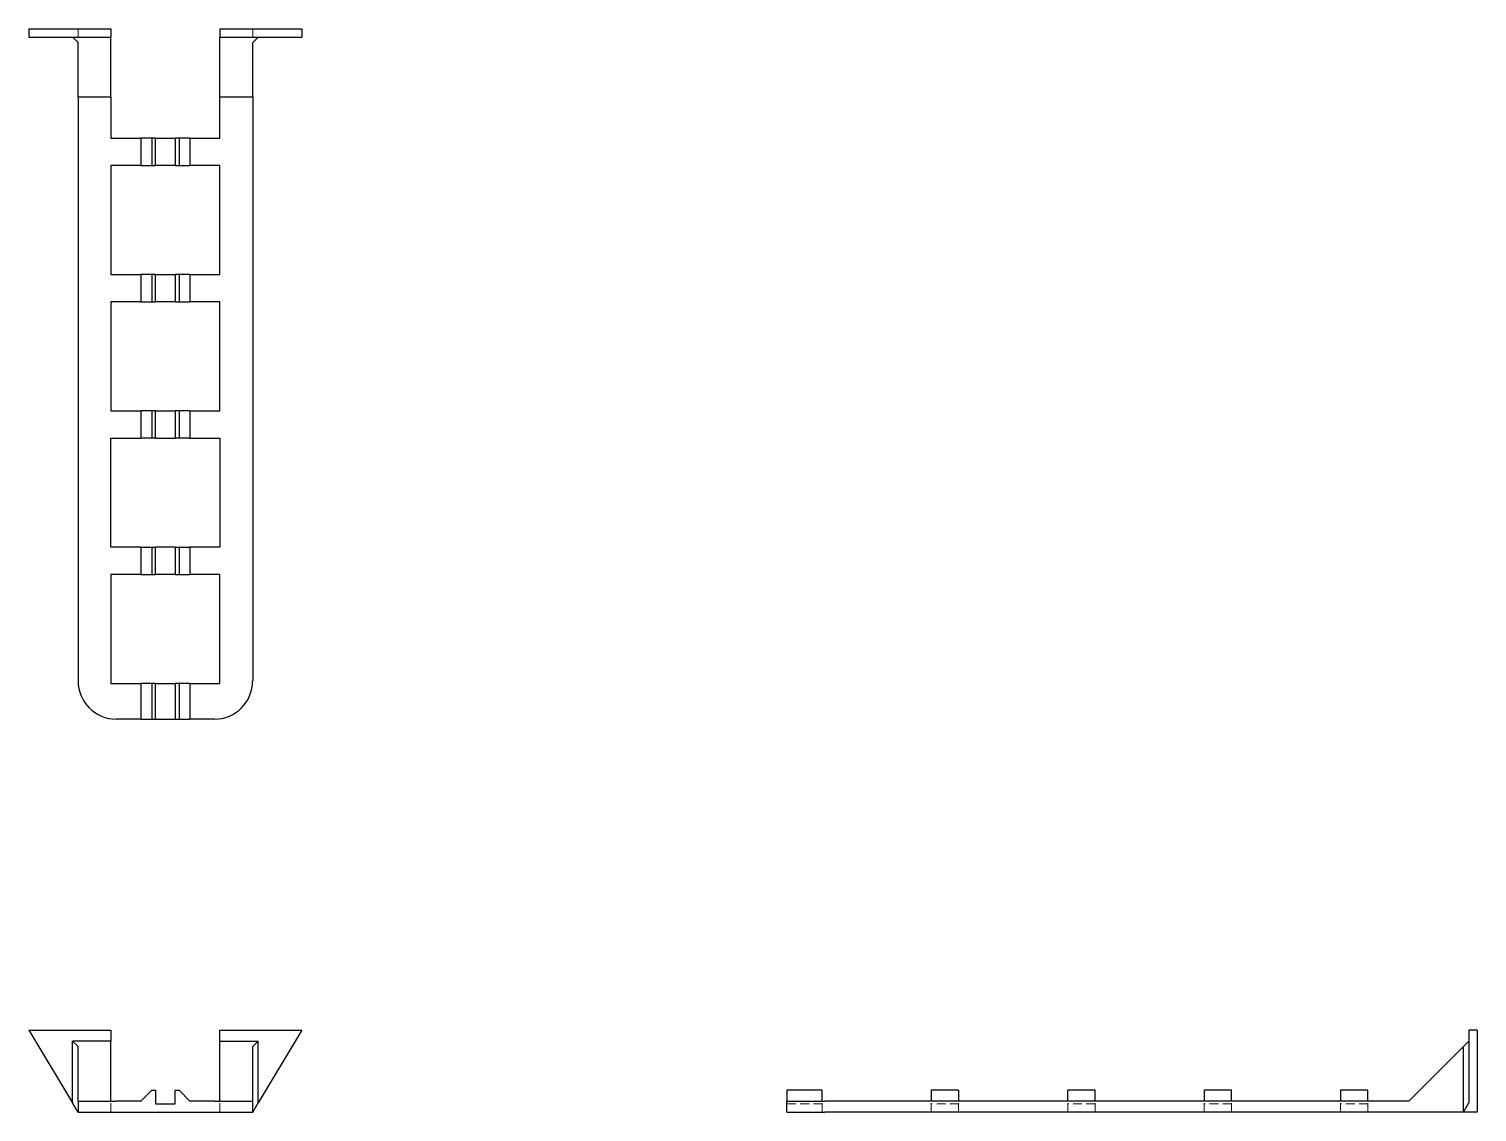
# Model space of a CAD drawing. Header units: millimetres. Extents: x 63 to 273, y 51 to 208.
import ezdxf

# ---------------------------------------------------------------- set-up
doc = ezdxf.new("R2010")
doc.units = ezdxf.units.MM
doc.linetypes.add('HIDDEN', pattern=[1.905, 1.27, -0.635])

msp = doc.modelspace()

# ---------------------------------------------------------------- linework, layer by layer
at = {"color": 7, "linetype": 'Continuous', "lineweight": 25}
for p, q in [((63.24, 208), (75.09, 208)), ((63.24, 208), (63.24, 206.81)), ((75.09, 208), (75.09, 206.81)), ((90.91, 208), (102.76, 208)), ((90.91, 208), (90.91, 206.81)), ((102.76, 208), (102.76, 206.81)), ((63.24, 206.81), (75.09, 206.81)), ((70.35, 206.02), (69.56, 206.81)), ((70.35, 198.12), (70.35, 206.02)), ((75.09, 198.12), (75.09, 206.81)), ((90.91, 206.81), (102.76, 206.81)), ((90.91, 198.12), (90.91, 206.81)), ((95.65, 206.02), (96.44, 206.81)), ((95.65, 198.12), (95.65, 206.02)), ((75.09, 198.12), (70.35, 198.12)), ((70.35, 198.12), (70.35, 113.53)), ((75.09, 198.12), (75.09, 192.19)), ((95.65, 198.12), (90.91, 198.12)), ((90.91, 192.19), (90.91, 198.12)), ((95.65, 198.12), (95.65, 113.53)), ((75.09, 192.19), (79.44, 192.19)), ((79.44, 192.19), (79.44, 188.24)), ((81.02, 192.19), (79.44, 192.19)), ((81.02, 192.19), (81.02, 188.24)), ((81.58, 192.19), (81.02, 192.19)), ((81.58, 188.24), (81.58, 192.19)), ((81.58, 192.19), (84.42, 192.19)), ((84.42, 192.19), (84.42, 188.24)), ((84.98, 192.19), (84.42, 192.19)), ((84.98, 192.19), (84.98, 188.24)), ((86.56, 192.19), (84.98, 192.19)), ((86.56, 192.19), (86.56, 188.24)), ((86.56, 192.19), (90.91, 192.19)), ((75.09, 188.24), (75.09, 172.43)), ((79.44, 188.24), (75.09, 188.24)), ((79.44, 188.24), (81.02, 188.24)), ((81.02, 188.24), (81.58, 188.24)), ((84.42, 188.24), (81.58, 188.24)), ((84.42, 188.24), (84.98, 188.24)), ((84.98, 188.24), (86.56, 188.24)), ((90.91, 188.24), (86.56, 188.24)), ((90.91, 172.43), (90.91, 188.24)), ((75.09, 172.43), (79.44, 172.43)), ((79.44, 172.43), (79.44, 168.47)), ((81.02, 172.43), (79.44, 172.43)), ((81.02, 172.43), (81.02, 168.47)), ((81.58, 172.43), (81.02, 172.43)), ((81.58, 168.47), (81.58, 172.43)), ((81.58, 172.43), (84.42, 172.43)), ((84.98, 172.43), (84.42, 172.43)), ((84.42, 172.43), (84.42, 168.47)), ((84.98, 172.43), (84.98, 168.47)), ((86.56, 172.43), (84.98, 172.43)), ((86.56, 172.43), (86.56, 168.47)), ((86.56, 172.43), (90.91, 172.43)), ((75.09, 168.47), (75.09, 152.66)), ((79.44, 168.47), (75.09, 168.47)), ((79.44, 168.47), (81.02, 168.47)), ((81.02, 168.47), (81.58, 168.47)), ((84.42, 168.47), (81.58, 168.47)), ((84.42, 168.47), (84.98, 168.47)), ((84.98, 168.47), (86.56, 168.47)), ((90.91, 168.47), (86.56, 168.47)), ((90.91, 152.66), (90.91, 168.47)), ((75.09, 152.66), (79.44, 152.66)), ((79.44, 152.66), (79.44, 148.71)), ((81.02, 152.66), (79.44, 152.66)), ((81.02, 152.66), (81.02, 148.71)), ((81.58, 152.66), (81.02, 152.66)), ((81.58, 148.71), (81.58, 152.66)), ((81.58, 152.66), (84.42, 152.66)), ((84.42, 152.66), (84.42, 148.71)), ((84.98, 152.66), (84.42, 152.66)), ((84.98, 152.66), (84.98, 148.71)), ((86.56, 152.66), (84.98, 152.66)), ((86.56, 152.66), (86.56, 148.71)), ((86.56, 152.66), (90.91, 152.66)), ((75.09, 132.9), (75.09, 148.71)), ((75.09, 148.71), (79.44, 148.71)), ((81.02, 148.71), (79.44, 148.71)), ((81.58, 148.71), (81.02, 148.71)), ((81.58, 148.71), (84.42, 148.71)), ((84.98, 148.71), (84.42, 148.71)), ((86.56, 148.71), (84.98, 148.71)), ((86.56, 148.71), (90.91, 148.71)), ((90.91, 148.71), (90.91, 132.9)), ((79.44, 132.9), (75.09, 132.9)), ((79.44, 132.9), (79.44, 128.95)), ((79.44, 132.9), (81.02, 132.9)), ((81.02, 132.9), (81.02, 128.95)), ((81.02, 132.9), (81.58, 132.9)), ((81.58, 128.95), (81.58, 132.9)), ((84.42, 132.9), (81.58, 132.9)), ((84.42, 132.9), (84.42, 128.95)), ((84.42, 132.9), (84.98, 132.9)), ((84.98, 132.9), (84.98, 128.95)), ((84.98, 132.9), (86.56, 132.9)), ((86.56, 132.9), (86.56, 128.95)), ((90.91, 132.9), (86.56, 132.9)), ((75.09, 128.95), (75.09, 113.14)), ((79.44, 128.95), (75.09, 128.95)), ((79.44, 128.95), (81.02, 128.95)), ((81.02, 128.95), (81.58, 128.95)), ((84.42, 128.95), (81.58, 128.95)), ((84.42, 128.95), (84.98, 128.95)), ((84.98, 128.95), (86.56, 128.95)), ((90.91, 128.95), (86.56, 128.95)), ((90.91, 113.14), (90.91, 128.95)), ((75.09, 113.14), (79.44, 113.14)), ((79.44, 113.14), (79.44, 108)), ((81.02, 113.14), (79.44, 113.14)), ((81.02, 113.14), (81.02, 108)), ((81.58, 113.14), (81.02, 113.14)), ((81.58, 108), (81.58, 113.14)), ((81.58, 113.14), (84.42, 113.14)), ((84.98, 113.14), (84.42, 113.14)), ((84.42, 113.14), (84.42, 108)), ((84.98, 113.14), (84.98, 108)), ((86.56, 113.14), (84.98, 113.14)), ((86.56, 113.14), (86.56, 108)), ((86.56, 113.14), (90.91, 113.14)), ((79.44, 108), (75.89, 108)), ((79.44, 108), (81.02, 108)), ((81.02, 108), (81.58, 108)), ((81.58, 108), (84.42, 108)), ((84.42, 108), (84.98, 108)), ((84.98, 108), (86.56, 108)), ((90.11, 108), (86.56, 108)), ((63.24, 62.93), (75.09, 62.93)), ((63.24, 62.93), (69.56, 52.39)), ((70.35, 60.56), (69.56, 61.35)), ((75.09, 61.35), (69.56, 61.35)), ((69.56, 52.39), (69.56, 61.35)), ((75.09, 62.93), (75.09, 61.35)), ((75.09, 52.65), (75.09, 61.35)), ((90.91, 62.93), (102.76, 62.93)), ((90.91, 61.35), (90.91, 62.93)), ((90.91, 61.35), (96.44, 61.35)), ((90.91, 52.65), (90.91, 61.35)), ((95.65, 60.56), (96.44, 61.35)), ((102.76, 62.93), (96.44, 52.39)), ((96.44, 52.39), (96.44, 61.35)), ((271.02, 60.56), (271.81, 61.35)), ((271.81, 62.93), (271.81, 52.39)), ((273, 62.93), (271.81, 62.93)), ((273, 62.93), (273, 51.07)), ((70.35, 52.65), (70.35, 60.56)), ((95.65, 52.65), (95.65, 60.56)), ((263.12, 52.65), (271.02, 60.56)), ((271.02, 51.07), (271.02, 60.56)), ((70.35, 52.65), (70.35, 51.07)), ((70.35, 52.65), (75.89, 52.65)), ((79.44, 52.65), (75.89, 52.65)), ((79.44, 52.65), (81.02, 54.23)), ((81.02, 54.23), (81.58, 54.23)), ((81.58, 54.23), (81.58, 52.26)), ((84.42, 52.26), (84.42, 54.23)), ((84.42, 54.23), (84.98, 54.23)), ((84.98, 54.23), (86.56, 52.65)), ((90.11, 52.65), (86.56, 52.65)), ((90.11, 52.65), (95.65, 52.65)), ((95.65, 51.07), (95.65, 52.65)), ((178.14, 54.23), (173, 54.23)), ((173, 54.23), (173, 52.65)), ((173, 51.07), (173, 52.65)), ((173, 52.65), (178.53, 52.65)), ((178.14, 52.65), (178.14, 54.23)), ((263.12, 52.65), (178.53, 52.65)), ((197.9, 54.23), (193.95, 54.23)), ((193.95, 54.23), (193.95, 52.65)), ((197.9, 54.23), (197.9, 52.65)), ((217.66, 54.23), (213.71, 54.23)), ((213.71, 52.65), (213.71, 54.23)), ((217.66, 52.65), (217.66, 54.23)), ((237.43, 54.23), (233.47, 54.23)), ((233.47, 54.23), (233.47, 52.65)), ((237.43, 52.65), (237.43, 54.23)), ((257.19, 54.23), (253.24, 54.23)), ((253.24, 54.23), (253.24, 52.65)), ((257.19, 52.65), (257.19, 54.23)), ((70.35, 51.07), (69.56, 52.39)), ((70.35, 51.07), (75.89, 51.07)), ((75.89, 51.07), (90.11, 51.07)), ((81.58, 52.26), (84.42, 52.26)), ((90.11, 51.07), (95.65, 51.07)), ((95.65, 51.07), (96.44, 52.39)), ((173, 51.07), (178.53, 51.07)), ((271.02, 51.07), (178.53, 51.07)), ((271.02, 51.07), (271.81, 52.39)), ((273, 51.07), (271.02, 51.07))]:
    msp.add_line(p, q, dxfattribs=at)
at = {"color": 7, "linetype": 'HIDDEN', "lineweight": 18}
for p, q in [((70.35, 208), (70.35, 206.02)), ((95.65, 208), (95.65, 206.02)), ((75.09, 51.07), (75.09, 52.65)), ((90.91, 51.07), (90.91, 52.65)), ((178.14, 51.07), (178.14, 52.65)), ((193.95, 51.07), (193.95, 52.65)), ((197.9, 51.07), (197.9, 52.65)), ((213.71, 51.07), (213.71, 52.65)), ((217.66, 51.07), (217.66, 52.65)), ((233.47, 51.07), (233.47, 52.65)), ((237.43, 51.07), (237.43, 52.65)), ((253.24, 51.07), (253.24, 52.65)), ((257.19, 51.07), (257.19, 52.65)), ((178.14, 52.26), (173, 52.26)), ((197.9, 52.26), (193.95, 52.26)), ((217.66, 52.26), (213.71, 52.26)), ((237.43, 52.26), (233.47, 52.26)), ((257.19, 52.26), (253.24, 52.26))]:
    msp.add_line(p, q, dxfattribs=at)
at = {"color": 7, "linetype": 'Continuous', "lineweight": 25}
for centre, start, end in [((75.89, 113.53), 180, 270), ((90.11, 113.53), 270, 0)]:
    msp.add_arc(centre, 5.53, start, end, dxfattribs=at)

doc.saveas('drawing.dxf')
